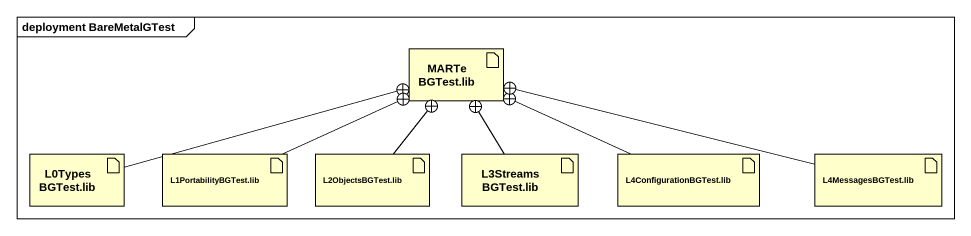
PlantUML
@startuml
mainframe deployment BareMetalGTest
artifact "MARTeBGTest.lib" as MARTeBGTest_lib
artifact "L0TypesBGTest.lib" as L0TypesBGTest_lib
artifact "L1PortabilityBGTest.lib" as L1PortabilityBGTest_lib
artifact "L2ObjectsBGTest.lib" as L2ObjectsBGTest_lib
artifact "L3StreamsBGTest.lib" as L3StreamsBGTest_lib
artifact "L4ConfigurationBGTest.lib" as L4ConfigurationBGTest_lib
artifact "L4MessagesBGTest.lib" as L4MessagesBGTest_lib
L0TypesBGTest_lib -right-+ MARTeBGTest_lib
L1PortabilityBGTest_lib -right-+ MARTeBGTest_lib
L2ObjectsBGTest_lib -up-+ MARTeBGTest_lib
L3StreamsBGTest_lib -up-+ MARTeBGTest_lib
L4ConfigurationBGTest_lib -left-+ MARTeBGTest_lib
L4MessagesBGTest_lib -left-+ MARTeBGTest_lib
@enduml
